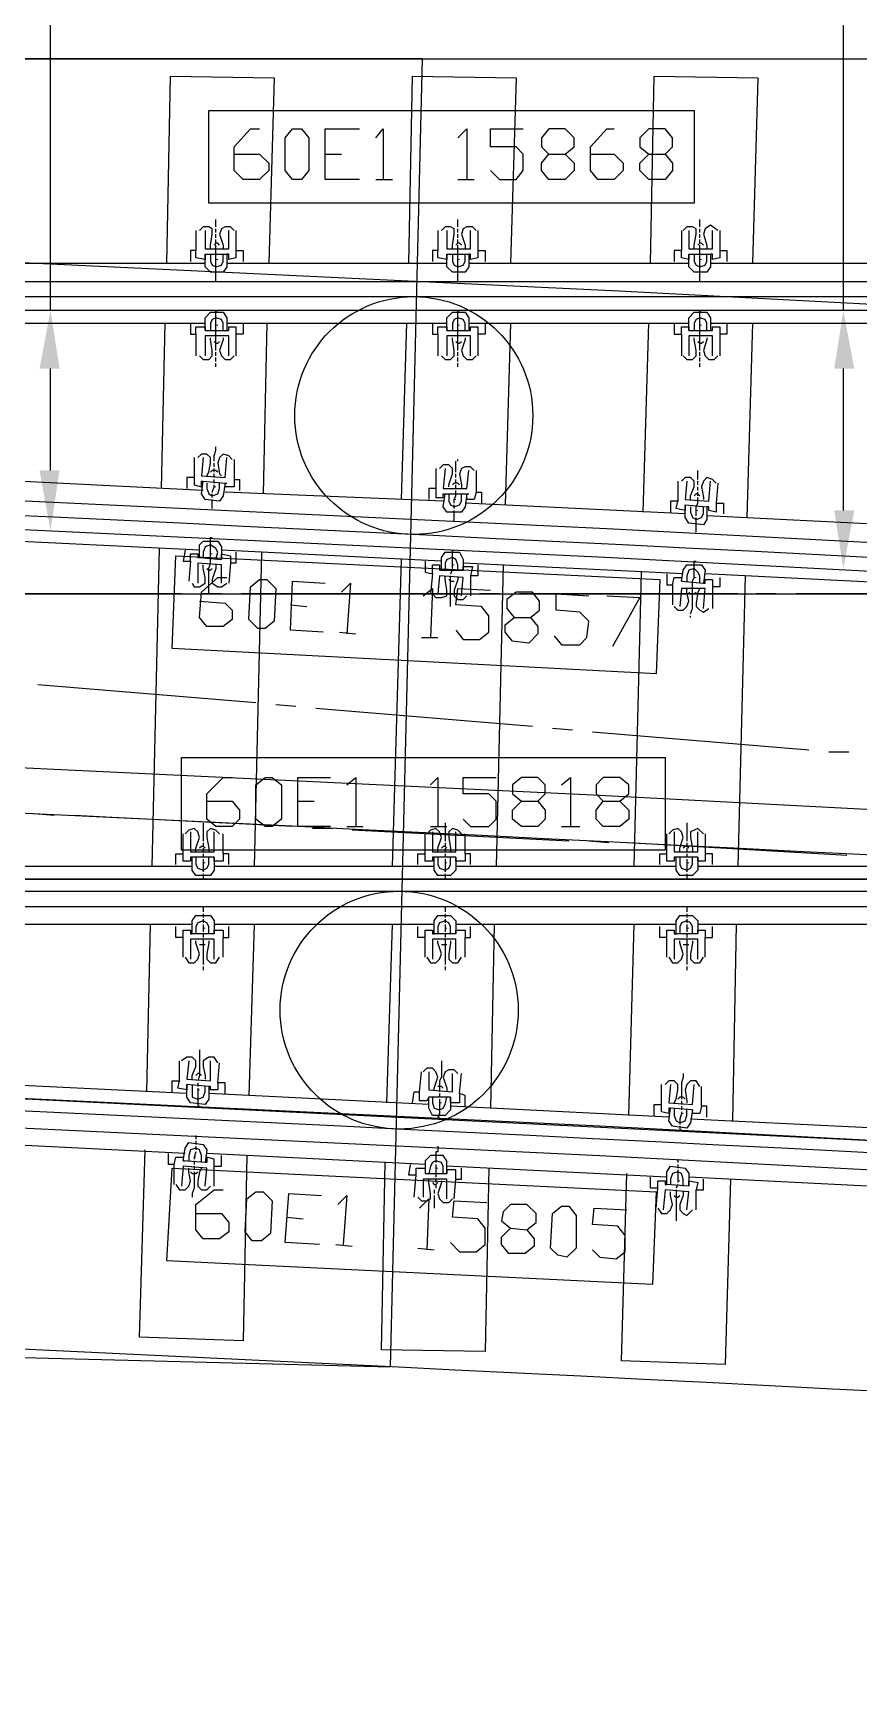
# Model space of a CAD drawing. Header units: millimetres. Extents: x -45 to 90, y -17 to 16.
# Drawn here: x 22.74 to 24.821, y -2.767 to 1.415 of the extents above; entities that cross this region are included whole.
import ezdxf

# ---------------------------------------------------------------- set-up
doc = ezdxf.new("R2010")
doc.units = ezdxf.units.MM
doc.layers.add('PDF_Geometry', color=7, linetype='Continuous')
doc.layers.add('PDF_Solid Fills', color=7, linetype='Continuous')

msp = doc.modelspace()

# ---------------------------------------------------------------- linework, layer by layer
at = {"color": 5}
msp.add_line((0, 1.35), (53.4325, 1.35), dxfattribs=at)
at = {"color": 2}
for p, q in [((0, 0.75), (53.4325, 0.75)), ((0, 0), (53.4325, 0)), ((0, 0), (42.783, 0)), ((0, -0.75), (53.4325, -0.75))]:
    msp.add_line(p, q, dxfattribs=at)
at = {"color": 6}
msp.add_lwpolyline([(-0.0021, -1.3499), (23.64, -1.95), (23.7209, 1.35), (0.0002, 1.3501)], close=True, dxfattribs=at)
at = {"color": 1}
for centre in [(23.6988, 0.45), (23.6621, -1.05)]:
    msp.add_circle(centre, 0.3, dxfattribs=at)
at = {"color": 2}
for radius in [500.8082, 500.0582, 499.3082]:
    msp.add_arc((-0.8299, -500.0575), radius, 85.235272, 89.904911, dxfattribs=at)
at = {"color": 5}
msp.add_arc((-0.8299, -500.0575), 498.7082, 85.235272, 89.904911, dxfattribs=at)
at = {"layer": 'PDF_Geometry', "lineweight": 25}
for points in [[(22.7831, 0.7151), (22.7831, 2.2233)], [(24.7817, 0.7151), (24.7817, 2.2233)], [(23.0765, 0.8343), (23.0856, 1.3065), (23.3469, 1.3019), (23.3332, 0.8343)], [(23.6861, 0.8343), (23.6953, 1.3065), (23.9566, 1.3019), (23.9429, 0.8343)], [(24.2958, 0.8343), (24.305, 1.3065), (24.5663, 1.3019), (24.5525, 0.8343)], [(23.2461, 1.1094), (23.3102, 1.1094), (23.3332, 1.0864), (23.3332, 1.0681), (23.3102, 1.0452), (23.269, 1.0452), (23.2461, 1.0681), (23.2461, 1.1277), (23.2873, 1.1735), (23.3102, 1.1735)], [(23.5624, 1.0452), (23.4753, 1.0452), (23.4753, 1.1735), (23.5624, 1.1735)], [(23.6036, 1.1506), (23.622, 1.1735), (23.622, 1.0452)], [(23.8099, 1.1506), (23.8328, 1.1735), (23.8328, 1.0452)], [(23.8924, 1.0681), (23.9153, 1.0452), (23.9566, 1.0452), (23.9749, 1.0681), (23.9749, 1.1094), (23.9566, 1.1277), (23.8924, 1.1277), (23.8924, 1.1735), (23.9749, 1.1735)], [(24.0804, 1.1094), (24.1033, 1.0864), (24.1033, 1.0681), (24.0804, 1.0452), (24.0391, 1.0452), (24.0208, 1.0681), (24.0208, 1.0864), (24.0391, 1.1094), (24.0804, 1.1094), (24.1033, 1.1277), (24.1033, 1.1506), (24.0804, 1.1735), (24.0391, 1.1735), (24.0208, 1.1506), (24.0208, 1.1277), (24.0391, 1.1094)], [(24.1446, 1.1094), (24.2041, 1.1094), (24.2271, 1.0864), (24.2271, 1.0681), (24.2041, 1.0452), (24.1629, 1.0452), (24.1446, 1.0681), (24.1446, 1.1277), (24.1858, 1.1735), (24.2041, 1.1735)], [(24.3325, 1.1094), (24.3508, 1.0864), (24.3508, 1.0681), (24.3325, 1.0452), (24.2912, 1.0452), (24.2683, 1.0681), (24.2683, 1.0864), (24.2912, 1.1094), (24.3325, 1.1094), (24.3508, 1.1277), (24.3508, 1.1506), (24.3325, 1.1735), (24.2912, 1.1735), (24.2683, 1.1506), (24.2683, 1.1277), (24.2912, 1.1094)], [(23.4753, 1.1094), (23.5165, 1.1094)], [(32.5654, -0.9971), (32.5096, -0.9928), (29.7237, -0.8144), (26.94, -0.6541), (24.1512, -0.5076), (21.3629, -0.3748), (18.0024, -0.2366), (18.0024, 1.0377), (21.4207, 0.8974), (24.2158, 0.7643), (27.011, 0.6174), (29.8016, 0.4522), (32.5756, 0.2745), (32.616, 0.2745)], [(23.6036, 1.0452), (23.6449, 1.0452)], [(23.8099, 1.0452), (23.8512, 1.0452)], [(23.1865, 0.871), (23.1865, 0.8802), (23.1911, 0.9077), (23.1911, 0.9214), (23.1819, 0.926), (23.1681, 0.926), (23.159, 0.9168)], [(23.2002, 0.926), (23.2002, 0.9352), (23.2002, 0.9399), (23.2002, 0.9443)], [(23.2002, 0.9122), (23.2002, 0.9214)], [(23.2461, 0.9168), (23.2369, 0.926), (23.2231, 0.926), (23.214, 0.9214), (23.2094, 0.9077), (23.2186, 0.8802), (23.2186, 0.871)], [(23.7962, 0.871), (23.7962, 0.8802), (23.8007, 0.9077), (23.8007, 0.9214), (23.7916, 0.926), (23.7778, 0.926), (23.7687, 0.9168)], [(23.8099, 0.926), (23.8099, 0.9352), (23.8099, 0.9399), (23.8099, 0.9443)], [(23.8099, 0.9122), (23.8099, 0.9214)], [(23.8558, 0.9168), (23.8466, 0.926), (23.8328, 0.926), (23.8237, 0.9214), (23.8191, 0.9077), (23.8283, 0.8802), (23.8283, 0.871)], [(24.4059, 0.871), (24.4059, 0.8802), (24.4104, 0.9077), (24.4104, 0.9214), (24.4013, 0.926), (24.3875, 0.926), (24.3783, 0.9168)], [(24.4196, 0.926), (24.4196, 0.9352), (24.4196, 0.9399), (24.4196, 0.9443)], [(24.4196, 0.9122), (24.4196, 0.9214)], [(24.4654, 0.9168), (24.4471, 0.9306), (24.4334, 0.9214), (24.4288, 0.9077), (24.4379, 0.8802), (24.4379, 0.871)], [(23.1498, 0.9168), (23.1498, 0.8664), (23.136, 0.8664), (23.136, 0.8389)], [(23.1727, 0.9168), (23.1727, 0.871), (23.2323, 0.871), (23.2323, 0.9168)], [(23.2094, 0.8802), (23.2048, 0.8847), (23.2002, 0.8847), (23.1956, 0.8802)], [(23.2002, 0.8985), (23.2002, 0.9077)], [(23.2002, 0.8847), (23.2002, 0.8939)], [(23.2002, 0.7885), (23.2002, 0.8022), (23.2002, 0.816), (23.2002, 0.8297), (23.2002, 0.8435), (23.2002, 0.8526), (23.2002, 0.8664), (23.2002, 0.8802)], [(23.2507, 0.9168), (23.2507, 0.8664), (23.269, 0.8664), (23.269, 0.8389)], [(23.7595, 0.9168), (23.7595, 0.8664), (23.7457, 0.8664), (23.7457, 0.8389)], [(23.7824, 0.9168), (23.7824, 0.871), (23.842, 0.871), (23.842, 0.9168)], [(23.8191, 0.8802), (23.8145, 0.8847), (23.8099, 0.8847), (23.8053, 0.8802)], [(23.8099, 0.8985), (23.8099, 0.9077)], [(23.8099, 0.8847), (23.8099, 0.8939)], [(23.8099, 0.7885), (23.8099, 0.8022), (23.8099, 0.816), (23.8099, 0.8297), (23.8099, 0.8435), (23.8099, 0.8526), (23.8099, 0.8664), (23.8099, 0.8802)], [(23.8603, 0.9168), (23.8603, 0.8664), (23.8787, 0.8664), (23.8787, 0.8389)], [(24.3738, 0.9168), (24.3738, 0.8664), (24.3554, 0.8664), (24.3554, 0.8389)], [(24.3921, 0.9168), (24.3921, 0.871), (24.4517, 0.871), (24.4517, 0.8802), (24.4517, 0.9168)], [(24.4288, 0.8802), (24.4242, 0.8847), (24.4196, 0.8847), (24.415, 0.8802)], [(24.4196, 0.8985), (24.4196, 0.9077)], [(24.4196, 0.8847), (24.4196, 0.8939)], [(24.4196, 0.7885), (24.4196, 0.8022), (24.4196, 0.816), (24.4196, 0.8297), (24.4196, 0.8435), (24.4196, 0.8526), (24.4196, 0.8664), (24.4196, 0.8802)], [(24.47, 0.9168), (24.47, 0.8802), (24.47, 0.8664), (24.4884, 0.8664), (24.4884, 0.8389)], [(23.2507, 0.8664), (23.2507, 0.8481), (23.2323, 0.8435), (23.2323, 0.8572), (23.2277, 0.8572), (23.2277, 0.8253), (23.2186, 0.8114), (23.1865, 0.8114), (23.1727, 0.8253), (23.1727, 0.8572), (23.1727, 0.8435), (23.1498, 0.8481), (23.1498, 0.8664)], [(23.1727, 0.8572), (23.2277, 0.8572)], [(23.1865, 0.8572), (23.1865, 0.8389), (23.1911, 0.8297), (23.2002, 0.8253), (23.214, 0.8297), (23.2186, 0.8389), (23.2186, 0.8572)], [(23.8603, 0.8664), (23.8603, 0.8481), (23.842, 0.8435), (23.842, 0.8572), (23.8374, 0.8572), (23.8374, 0.8253), (23.8283, 0.8114), (23.7962, 0.8114), (23.7824, 0.8253), (23.7824, 0.8572), (23.7824, 0.8435), (23.7595, 0.8481), (23.7595, 0.8664)], [(23.7824, 0.8572), (23.8374, 0.8572)], [(23.7962, 0.8572), (23.7962, 0.8389), (23.8007, 0.8297), (23.8099, 0.8253), (23.8237, 0.8297), (23.8283, 0.8389), (23.8283, 0.8572)], [(24.47, 0.8664), (24.47, 0.8481), (24.4517, 0.8435), (24.4517, 0.8572), (24.4471, 0.8572), (24.4471, 0.8253), (24.4379, 0.8114), (24.4059, 0.8114), (24.3921, 0.8253), (24.3921, 0.8572), (24.3921, 0.8435), (24.3738, 0.8481), (24.3738, 0.8664)], [(24.3921, 0.8572), (24.4471, 0.8572)], [(24.4059, 0.8572), (24.4059, 0.8389), (24.4104, 0.8297), (24.4196, 0.8253), (24.4334, 0.8297), (24.4379, 0.8389), (24.4379, 0.8572)], [(22.618, 0.8343), (23.1727, 0.8343)], [(23.2277, 0.8343), (23.7824, 0.8343)], [(23.8374, 0.8343), (24.3921, 0.8343)], [(24.4471, 0.8343), (25.0064, 0.8343)], [(32.5931, 0.7151), (18.6069, 0.7151), (18.6069, 0.7885), (32.5931, 0.7885), (32.6527, 0.7885), (32.7123, 0.7885), (40.7849, 0.7885), (41.9722, 0.7885)], [(32.7123, 0.7151), (32.6527, 0.7151), (32.5931, 0.7151), (19.0745, 0.7151), (18.1394, 0.7151), (17.1859, 0.7151), (17.1859, 0.6968), (17.1721, 0.6968), (17.1492, 0.6876), (17.14, 0.6693), (17.1492, 0.6464), (17.1675, 0.6372)], [(23.2002, 0.6143), (23.2002, 0.6234), (23.2002, 0.628), (23.2002, 0.6372), (23.2002, 0.6418), (23.2002, 0.6509), (23.2002, 0.6555), (23.2002, 0.6647), (23.2002, 0.6693), (23.2002, 0.6784), (23.2002, 0.6876), (23.2002, 0.6922), (23.2002, 0.7014), (23.2002, 0.706), (23.2002, 0.7151), (23.2048, 0.7151)], [(23.8099, 0.6143), (23.8099, 0.6234), (23.8099, 0.628), (23.8099, 0.6372), (23.8099, 0.6418), (23.8099, 0.6509), (23.8099, 0.6555), (23.8099, 0.6647), (23.8099, 0.6693), (23.8099, 0.6784), (23.8099, 0.6876), (23.8099, 0.6922), (23.8099, 0.7014), (23.8099, 0.706), (23.8099, 0.7151), (23.8145, 0.7151)], [(24.4196, 0.6143), (24.4196, 0.6234), (24.4196, 0.628), (24.4196, 0.6372), (24.4196, 0.6418), (24.4196, 0.6509), (24.4196, 0.6555), (24.4196, 0.6647), (24.4196, 0.6693), (24.4196, 0.6784), (24.4196, 0.6876), (24.4196, 0.6922), (24.4196, 0.7014), (24.4196, 0.706), (24.4196, 0.7151), (24.4242, 0.7151)], [(22.618, 0.683), (23.1727, 0.683)], [(23.0627, 0.2659), (23.0719, 0.683)], [(23.136, 0.683), (23.136, 0.6555), (23.1498, 0.6555), (23.1498, 0.6005)], [(23.1498, 0.6555), (23.1498, 0.6739), (23.1727, 0.6739), (23.1727, 0.6647), (23.1727, 0.6968), (23.1865, 0.7107), (23.2186, 0.7107), (23.2277, 0.6968), (23.2277, 0.6647)], [(23.1727, 0.6647), (23.2277, 0.6647), (23.2323, 0.6647), (23.2323, 0.6739), (23.2507, 0.6739), (23.2507, 0.6555)], [(23.2186, 0.6647), (23.2186, 0.683), (23.214, 0.6922), (23.2002, 0.6968), (23.1911, 0.6922), (23.1865, 0.683), (23.1865, 0.6647)], [(23.2277, 0.683), (23.7824, 0.683)], [(23.269, 0.683), (23.269, 0.6555), (23.2507, 0.6555), (23.2507, 0.6005)], [(23.3286, 0.683), (23.3194, 0.2523)], [(23.6678, 0.2384), (23.6816, 0.683)], [(23.7457, 0.683), (23.7457, 0.6555), (23.7595, 0.6555), (23.7595, 0.6005)], [(23.7595, 0.6555), (23.7595, 0.6739), (23.7824, 0.6739), (23.7824, 0.6647), (23.7824, 0.6968), (23.7962, 0.7107), (23.8283, 0.7107), (23.8374, 0.6968), (23.8374, 0.6647)], [(23.7824, 0.6647), (23.8374, 0.6647), (23.842, 0.6647), (23.842, 0.6739), (23.8603, 0.6739), (23.8603, 0.6555)], [(23.8283, 0.6647), (23.8283, 0.683), (23.8237, 0.6922), (23.8099, 0.6968), (23.8007, 0.6922), (23.7962, 0.683), (23.7962, 0.6647)], [(23.8374, 0.683), (24.3921, 0.683)], [(23.8787, 0.683), (23.8787, 0.6555), (23.8603, 0.6555), (23.8603, 0.6005)], [(23.9429, 0.683), (23.9291, 0.2246)], [(24.2775, 0.2063), (24.2912, 0.683)], [(24.3554, 0.683), (24.3554, 0.6555), (24.3738, 0.6555), (24.3738, 0.6005)], [(24.3738, 0.6555), (24.3738, 0.6739), (24.3921, 0.6739), (24.3921, 0.6647), (24.3921, 0.6968), (24.4059, 0.7107), (24.4379, 0.7107), (24.4471, 0.6968), (24.4471, 0.6647)], [(24.3921, 0.6647), (24.4471, 0.6647), (24.4517, 0.6647), (24.4517, 0.6739), (24.47, 0.6739), (24.47, 0.6555)], [(24.4379, 0.6647), (24.4379, 0.683), (24.4334, 0.6922), (24.4196, 0.6968), (24.4104, 0.6922), (24.4059, 0.683), (24.4059, 0.6647)], [(24.4471, 0.683), (25.0064, 0.683)], [(24.4884, 0.683), (24.4884, 0.6555), (24.47, 0.6555), (24.47, 0.6005)], [(24.5525, 0.683), (24.5388, 0.1925)], [(23.159, 0.6005), (23.1681, 0.5914), (23.1819, 0.5914), (23.1911, 0.6005), (23.1911, 0.6143), (23.1865, 0.6418), (23.1865, 0.6464)], [(23.2323, 0.6005), (23.2323, 0.6509), (23.1727, 0.6509), (23.1727, 0.6005)], [(23.1956, 0.6372), (23.2002, 0.6326), (23.2048, 0.6326), (23.2094, 0.6372)], [(23.2186, 0.6464), (23.2186, 0.6418), (23.2094, 0.6143), (23.214, 0.6005), (23.2231, 0.5914), (23.2369, 0.5914), (23.2461, 0.6005)], [(23.7687, 0.6005), (23.7778, 0.5914), (23.7916, 0.5914), (23.8007, 0.6005), (23.8007, 0.6143), (23.7962, 0.6418), (23.7962, 0.6464)], [(23.842, 0.6005), (23.842, 0.6509), (23.7824, 0.6509), (23.7824, 0.6005)], [(23.8053, 0.6372), (23.8099, 0.6326), (23.8145, 0.6326), (23.8191, 0.6372)], [(23.8283, 0.6464), (23.8283, 0.6418), (23.8191, 0.6143), (23.8237, 0.6005), (23.8328, 0.5914), (23.8466, 0.5914), (23.8558, 0.6005)], [(24.3783, 0.6005), (24.3875, 0.5914), (24.4013, 0.5914), (24.4104, 0.6005), (24.4104, 0.6143), (24.4059, 0.6418), (24.4059, 0.6464)], [(24.4517, 0.6005), (24.4517, 0.6509), (24.3921, 0.6509), (24.3921, 0.6005)], [(24.415, 0.6372), (24.4196, 0.6326), (24.4242, 0.6326), (24.4288, 0.6372)], [(24.4379, 0.6464), (24.4379, 0.6418), (24.4288, 0.6143), (24.4334, 0.6005), (24.4425, 0.5914), (24.4563, 0.5914), (24.4654, 0.6005)], [(23.2002, 0.6005), (23.2002, 0.6097)], [(23.2002, 0.5868), (23.2002, 0.5961)], [(23.8099, 0.6005), (23.8099, 0.6097)], [(23.8099, 0.5868), (23.8099, 0.5961)], [(24.4196, 0.6005), (24.4196, 0.6097)], [(24.4196, 0.5868), (24.4196, 0.5961)], [(22.7831, 0.3117), (22.7831, 0.5684)], [(23.2002, 0.573), (23.2002, 0.5822)], [(23.8099, 0.573), (23.8099, 0.5822)], [(24.4196, 0.573), (24.4196, 0.5822)], [(24.7817, 0.2109), (24.7817, 0.5684)], [(32.6114, -0.3988), (32.5518, -0.3942), (29.7601, -0.2155), (26.973, -0.055), (24.1812, 0.0917), (21.3895, 0.2246), (18.6024, 0.3392), (18.6024, 0.4126), (21.3941, 0.298), (24.1858, 0.165), (26.9775, 0.0183), (29.7647, -0.1467), (32.5564, -0.3255), (32.616, -0.3255)], [(23.1452, 0.3438), (23.1452, 0.2934), (23.1269, 0.2934), (23.1269, 0.2659)], [(23.1773, 0.298), (23.1819, 0.3071), (23.1865, 0.3301), (23.1865, 0.3438), (23.1773, 0.353), (23.1636, 0.353), (23.1544, 0.3438)], [(23.1681, 0.3438), (23.1636, 0.298), (23.2231, 0.2934), (23.2277, 0.3438)], [(23.1956, 0.3346), (23.1956, 0.3484), (23.2002, 0.3621), (23.2002, 0.3713)], [(23.2415, 0.3392), (23.2323, 0.3484), (23.2186, 0.353), (23.2094, 0.3438), (23.2048, 0.3301), (23.2094, 0.3026), (23.214, 0.298)], [(23.2461, 0.3392), (23.2461, 0.2888), (23.2598, 0.2888), (23.2598, 0.2613)], [(23.8053, 0.3071), (23.8053, 0.3163), (23.8053, 0.3209), (23.8053, 0.3301), (23.8053, 0.3346)], [(23.8099, 0.3346), (23.8099, 0.3392)], [(23.1452, 0.2934), (23.1452, 0.275), (23.1636, 0.2705), (23.1636, 0.2842), (23.1681, 0.2842), (23.2231, 0.2796), (23.2186, 0.2475), (23.2094, 0.2338), (23.1727, 0.2384), (23.1636, 0.2523), (23.1681, 0.2842)], [(23.2048, 0.3071), (23.2002, 0.3117), (23.1911, 0.3117), (23.1865, 0.3071)], [(23.1956, 0.3209), (23.1956, 0.3301)], [(23.1956, 0.3071), (23.1956, 0.3163)], [(23.1956, 0.2934), (23.1956, 0.3026)], [(23.7549, 0.3163), (23.7549, 0.2659), (23.7366, 0.2659), (23.7366, 0.2384)], [(23.787, 0.2705), (23.787, 0.275), (23.7962, 0.3026), (23.7962, 0.3163), (23.787, 0.3255), (23.7732, 0.3255), (23.7641, 0.3163)], [(23.7778, 0.3163), (23.7732, 0.2659), (23.8328, 0.2659), (23.8374, 0.3117)], [(23.8053, 0.2934), (23.8053, 0.3026)], [(23.8512, 0.3117), (23.842, 0.3209), (23.8283, 0.3209), (23.8191, 0.3163), (23.8145, 0.3026), (23.8191, 0.275), (23.8191, 0.2659)], [(23.8558, 0.3117), (23.8558, 0.2567), (23.8695, 0.2567), (23.8695, 0.2292)], [(24.3967, 0.2384), (24.3967, 0.2475), (24.4059, 0.2705), (24.4059, 0.2842), (24.3967, 0.2934), (24.3829, 0.2934), (24.3738, 0.2842)], [(24.415, 0.2888), (24.415, 0.3026), (24.415, 0.3117)], [(24.4609, 0.2796), (24.4517, 0.2888), (24.4379, 0.2934), (24.4288, 0.2842), (24.4242, 0.2705), (24.4288, 0.243), (24.4288, 0.2384)], [(23.1681, 0.2613), (22.6135, 0.2888)], [(23.1773, 0.2796), (23.1773, 0.2659), (23.1819, 0.2523), (23.1911, 0.2475), (23.2048, 0.2523), (23.2094, 0.2659), (23.2094, 0.2796)], [(23.1911, 0.2567), (23.1956, 0.2705), (23.1956, 0.275)], [(23.1911, 0.243), (23.1911, 0.2523)], [(23.1956, 0.2796), (23.1956, 0.2888)], [(23.2461, 0.2888), (23.2461, 0.2705), (23.2231, 0.2705), (23.2231, 0.2796), (23.2277, 0.2796)], [(23.7732, 0.2338), (23.2231, 0.2567)], [(23.7549, 0.2659), (23.7549, 0.243), (23.7732, 0.243), (23.7732, 0.2523), (23.7778, 0.2523), (23.8328, 0.2523), (23.8283, 0.22), (23.8191, 0.2063), (23.7824, 0.2063), (23.7732, 0.22), (23.7778, 0.2523)], [(23.787, 0.2523), (23.787, 0.2338), (23.7916, 0.2246), (23.8007, 0.22), (23.8145, 0.2246), (23.8191, 0.2338), (23.8191, 0.2523)], [(23.8145, 0.275), (23.8099, 0.2796), (23.8007, 0.2796), (23.7962, 0.275)], [(23.8007, 0.2292), (23.8007, 0.2384), (23.8053, 0.2475), (23.8053, 0.2613)], [(23.8053, 0.2796), (23.8053, 0.2888)], [(23.8053, 0.2659), (23.8053, 0.275)], [(23.8558, 0.2567), (23.8512, 0.2384), (23.8328, 0.2384), (23.8328, 0.2523), (23.8374, 0.2523)], [(24.3646, 0.2842), (24.3646, 0.2338), (24.3463, 0.2338), (24.3463, 0.2063)], [(24.3875, 0.2842), (24.3829, 0.2384), (24.4425, 0.2338), (24.4471, 0.2842)], [(24.4196, 0.2475), (24.415, 0.2523), (24.4104, 0.2523), (24.4059, 0.2475)], [(24.415, 0.275), (24.415, 0.2842)], [(24.415, 0.2613), (24.415, 0.2705)], [(24.415, 0.2475), (24.415, 0.2567)], [(24.4654, 0.2796), (24.4609, 0.2292), (24.4792, 0.2292), (24.4792, 0.2017)], [(23.1911, 0.2155), (23.1911, 0.2246), (23.1911, 0.2292), (23.1911, 0.2384)], [(23.8007, 0.2155), (23.8007, 0.2246)], [(23.8007, 0.1834), (23.8007, 0.1971), (23.8007, 0.2109)], [(24.3829, 0.2017), (23.8283, 0.2292)], [(24.4609, 0.2292), (24.4609, 0.2063), (24.4425, 0.2109), (24.4425, 0.22), (24.4379, 0.22), (24.4379, 0.1879), (24.4288, 0.1742), (24.3921, 0.1788), (24.3829, 0.1925), (24.3829, 0.2246), (24.3829, 0.2109), (24.36, 0.2155), (24.3646, 0.2338)], [(24.3829, 0.2246), (24.4379, 0.22)], [(24.3967, 0.22), (24.3967, 0.2063), (24.4013, 0.1925), (24.4104, 0.1879), (24.4242, 0.1925), (24.4288, 0.2017), (24.4288, 0.22)], [(24.4104, 0.1971), (24.4104, 0.2109), (24.4104, 0.2155), (24.4104, 0.22), (24.415, 0.2292), (24.415, 0.2338), (24.415, 0.243)], [(24.4104, 0.1559), (24.4104, 0.165), (24.4104, 0.1696), (24.4104, 0.1788), (24.4104, 0.1834), (24.4104, 0.1925)], [(24.9926, 0.1696), (24.4379, 0.1971)], [(23.159, 0.11), (22.6043, 0.1377)], [(23.136, 0.0825), (23.136, 0.1009), (23.1544, 0.1009), (23.1544, 0.0917), (23.159, 0.0917), (23.159, 0.1238), (23.1681, 0.1329), (23.2048, 0.1329), (23.214, 0.1192), (23.214, 0.0871), (23.214, 0.1009), (23.2369, 0.0963), (23.2369, 0.0779)], [(23.1819, 0), (23.1819, 0.0092), (23.1819, 0.0231), (23.1819, 0.0367), (23.1819, 0.0504), (23.1819, 0.0642), (23.1865, 0.0779), (23.1865, 0.0917), (23.1865, 0.1009), (23.1865, 0.1146), (23.1865, 0.1284), (23.1865, 0.1421), (23.1911, 0.1421)], [(23.0398, -0.6876), (23.0581, 0.1146)], [(23.1223, 0.11), (23.1177, 0.0825), (23.136, 0.0825), (23.1315, 0.0321)], [(23.159, 0.0917), (23.214, 0.0871)], [(23.2002, 0.0871), (23.2048, 0.1054), (23.2002, 0.1146), (23.1865, 0.1238), (23.1727, 0.1192), (23.1681, 0.1054), (23.1681, 0.0917)], [(23.7687, 0.0825), (23.214, 0.11)], [(23.2507, 0.1054), (23.2507, 0.0779), (23.2369, 0.0779), (23.2323, 0.0275)], [(23.3148, 0.1054), (23.2965, -0.6876)], [(23.6449, -0.6876), (23.6678, 0.0871)], [(23.7457, 0.0504), (23.7457, 0.0733), (23.7641, 0.0733), (23.7641, 0.0596), (23.7687, 0.0596), (23.7687, 0.0917), (23.7778, 0.1054), (23.8145, 0.1054), (23.8237, 0.0871), (23.8237, 0.0596), (23.8237, 0.0688), (23.8466, 0.0688), (23.842, 0.0458)], [(23.8099, 0.0596), (23.8099, 0.0733), (23.8053, 0.0871), (23.7962, 0.0917), (23.7824, 0.0871), (23.7778, 0.0779), (23.7778, 0.0596)], [(23.7962, 0.0642), (23.7962, 0.0733), (23.7962, 0.0825), (23.7962, 0.0871), (23.7962, 0.0963), (23.7962, 0.1009), (23.7962, 0.11), (23.8007, 0.11)], [(23.1406, 0.0275), (23.1452, 0.0183), (23.159, 0.0183), (23.1727, 0.0275), (23.1727, 0.0413), (23.1681, 0.0642), (23.1681, 0.0733)], [(23.214, 0.0275), (23.214, 0.0733), (23.1544, 0.0779), (23.1544, 0.0275)], [(23.1773, 0.0642), (23.1819, 0.0596), (23.1865, 0.0596), (23.1911, 0.0642)], [(23.2002, 0.0733), (23.2002, 0.0642), (23.1911, 0.0367), (23.1911, 0.0275), (23.2048, 0.0183), (23.214, 0.0183), (23.2277, 0.0275)], [(23.7274, 0.0825), (23.7274, 0.055), (23.7457, 0.0504), (23.7412, 0)], [(23.7457, 0), (23.7549, -0.0092), (23.7687, -0.0092), (23.7824, -0.0046), (23.7824, 0.0092), (23.7778, 0.0367), (23.7778, 0.0458)], [(23.8191, -0.0046), (23.8237, 0.0413), (23.7641, 0.0458), (23.7595, 0)], [(23.7687, 0.0596), (23.8237, 0.0596)], [(23.7916, 0.0504), (23.7962, 0.0596)], [(23.7916, -0.0321), (23.7916, -0.0229), (23.7916, -0.0183), (23.7916, -0.0092), (23.7916, -0.0046), (23.7916, 0.0046), (23.7916, 0.0092), (23.7916, 0.0183), (23.7916, 0.0231), (23.7916, 0.0321), (23.7916, 0.0367), (23.7916, 0.0458)], [(24.3783, 0.0504), (23.8237, 0.0779)], [(23.8603, 0.0733), (23.8603, 0.0458), (23.842, 0.0458), (23.842, -0.0046)], [(23.9245, 0.0733), (23.9062, -0.6876)], [(24.2546, -0.6876), (24.2729, 0.055)], [(24.3371, 0.0504), (24.3371, 0.0231), (24.3508, 0.0231), (24.3508, -0.0275)], [(24.3508, 0.0231), (24.3554, 0.0413), (24.3738, 0.0413), (24.3738, 0.0321), (24.3783, 0.0596), (24.3875, 0.0733), (24.4242, 0.0733), (24.4334, 0.0596), (24.4288, 0.0275)], [(24.4196, 0.0275), (24.4196, 0.0458), (24.415, 0.055), (24.4059, 0.0642), (24.3921, 0.0596), (24.3875, 0.0458), (24.3875, 0.0321)], [(24.3967, -0.0504), (24.4013, -0.0367), (24.4013, -0.0229), (24.4013, -0.0092), (24.4013, 0.0046), (24.4013, 0.0183), (24.4013, 0.0321), (24.4059, 0.0413), (24.4059, 0.055), (24.4059, 0.0688), (24.4059, 0.0825), (24.4104, 0.0825)], [(24.9834, 0.0231), (24.4334, 0.0504)], [(24.5342, 0.0458), (24.5159, -0.6876)], [(23.1131, 0), (22.563, 0)], [(23.159, -0.0183), (23.2231, -0.0229), (23.2415, -0.0413), (23.2415, -0.0642), (23.2186, -0.0825), (23.1773, -0.0825), (23.159, -0.0596), (23.1636, 0.0046), (23.2048, 0.0413), (23.2277, 0.0413)], [(23.214, 0), (23.1636, 0)], [(23.8145, 0), (23.2644, 0)], [(23.4707, -0.0963), (23.3882, -0.0915), (23.3928, 0.0321), (23.4753, 0.0275)], [(23.5165, 0.0046), (23.5395, 0.0275), (23.5303, -0.1009)], [(23.7228, -0.0046), (23.7457, 0.0138), (23.7412, -0.11)], [(23.787, 0.0367), (23.7916, 0.0321), (23.7962, 0.0321), (23.8007, 0.0321)], [(23.8099, 0.0413), (23.8099, 0.0367), (23.8007, 0.0092), (23.8007, -0.0046), (23.8099, -0.0138), (23.8237, -0.0138), (23.8328, -0.0046)], [(23.8053, -0.0915), (23.8237, -0.1146), (23.8649, -0.1146), (23.8878, -0.0963), (23.8878, -0.055), (23.8695, -0.0321), (23.8053, -0.0275), (23.8099, 0.0138), (23.8924, 0.0092)], [(23.9153, 0), (23.8649, 0)], [(23.9933, -0.0596), (24.0116, -0.0825), (24.0116, -0.1009), (23.9887, -0.1238), (23.9474, -0.1192), (23.9291, -0.0963), (23.9291, -0.0779), (23.952, -0.0596), (23.9933, -0.0596), (24.0162, -0.0413), (24.0162, -0.0183), (23.9979, 0.0046), (23.9566, 0.0046), (23.9337, -0.0138), (23.9337, -0.0367), (23.952, -0.0596)], [(24.5159, 0), (23.9658, 0)], [(24.0529, -0.1054), (24.0712, -0.1284), (24.1171, -0.1284), (24.1354, -0.11), (24.14, -0.0688), (24.1171, -0.0458), (24.0575, -0.0413), (24.0575, 0), (24.14, -0.0046)], [(24.3554, -0.0321), (24.3646, -0.0413), (24.3783, -0.0413), (24.3875, -0.0321), (24.3921, -0.0183), (24.3875, 0.0046), (24.3875, 0.0138)], [(24.4288, -0.0367), (24.4334, 0.0138), (24.3738, 0.0138), (24.3692, -0.0321)], [(24.3738, 0.0321), (24.4288, 0.0275), (24.4334, 0.0275), (24.4334, 0.0367), (24.4517, 0.0367), (24.4517, 0.0183)], [(24.3921, 0.0046), (24.3967, 0), (24.4059, 0), (24.4104, 0.0046)], [(24.4196, 0.0138), (24.415, 0.0046), (24.4104, -0.0229), (24.4104, -0.0321), (24.4196, -0.0413), (24.4288, -0.0458), (24.4425, -0.0367)], [(24.47, 0.0413), (24.47, 0.0183), (24.4517, 0.0183), (24.4517, 0.0138), (24.4517, -0.0367)], [(24.6121, 0), (24.5617, 0)], [(24.988, 0), (24.6626, 0)], [(23.3882, -0.0275), (23.4294, -0.0321)], [(24.1858, -0.0046), (24.2683, -0.0092), (24.1996, -0.1329)], [(24.3967, -0.0596), (24.3967, -0.055)], [(23.5119, -0.0963), (23.5532, -0.1009)], [(23.7182, -0.11), (23.7595, -0.11)], [(23.3011, -0.275), (22.751, -0.2292)], [(23.4019, -0.2842), (23.3515, -0.2796)], [(23.9979, -0.3346), (23.4524, -0.2888)], [(24.0987, -0.3438), (24.0483, -0.3392)], [(24.6946, -0.3942), (24.1491, -0.3484)], [(32.671, -0.4034), (32.616, -0.3988), (32.6114, -0.3988), (32.5977, -0.7197), (32.5427, -0.7197), (18.6069, -0.7197), (18.6069, -0.7885), (32.5427, -0.7885), (32.5977, -0.7885)], [(24.7955, -0.3988), (24.7451, -0.3988)], [(23.1773, -0.5226), (23.2415, -0.5226), (23.2598, -0.5455), (23.2598, -0.5684), (23.2415, -0.5868), (23.2002, -0.5868), (23.1773, -0.5684), (23.1773, -0.5043), (23.2186, -0.463), (23.2415, -0.463)], [(23.489, -0.5868), (23.4065, -0.5868), (23.4065, -0.463), (23.489, -0.463)], [(23.5303, -0.4813), (23.5532, -0.463), (23.5532, -0.5868)], [(23.7412, -0.4813), (23.7595, -0.463), (23.7595, -0.5868)], [(23.8237, -0.5684), (23.842, -0.5868), (23.8878, -0.5868), (23.9062, -0.5684), (23.9062, -0.5226), (23.8878, -0.5043), (23.8237, -0.5043), (23.8237, -0.463), (23.9062, -0.463)], [(24.0116, -0.5226), (24.03, -0.5455), (24.03, -0.5684), (24.0116, -0.5868), (23.9704, -0.5868), (23.9474, -0.5684), (23.9474, -0.5455), (23.9704, -0.5226), (24.0116, -0.5226), (24.03, -0.5043), (24.03, -0.4813), (24.0116, -0.463), (23.9704, -0.463), (23.9474, -0.4813), (23.9474, -0.5043), (23.9704, -0.5226)], [(24.0712, -0.4813), (24.0941, -0.463), (24.0941, -0.5868)], [(24.2179, -0.5226), (24.2408, -0.5455), (24.2408, -0.5684), (24.2179, -0.5868), (24.1766, -0.5868), (24.1583, -0.5684), (24.1583, -0.5455), (24.1766, -0.5226), (24.2179, -0.5226), (24.2408, -0.5043), (24.2408, -0.4813), (24.2179, -0.463), (24.1766, -0.463), (24.1583, -0.4813), (24.1583, -0.5043), (24.1766, -0.5226)], [(23.4065, -0.5226), (23.4478, -0.5226)], [(22.7922, -0.5593), (22.7418, -0.5547)], [(23.3928, -0.5868), (22.9389, -0.5638), (22.8427, -0.5593)], [(23.1681, -0.5776), (23.1681, -0.5822), (23.1681, -0.5868), (23.1681, -0.5959), (23.1681, -0.6005), (23.1681, -0.6097), (23.1681, -0.6143), (23.1681, -0.6234)], [(23.7778, -0.5776), (23.7778, -0.5822), (23.7778, -0.5868), (23.7778, -0.5959), (23.7778, -0.6005), (23.7778, -0.6097), (23.7778, -0.6143), (23.7778, -0.6234)], [(24.3875, -0.5776), (24.3875, -0.5822), (24.3875, -0.5868), (24.3875, -0.5959), (24.3875, -0.6005), (24.3875, -0.6097), (24.3875, -0.6143), (24.3875, -0.6234)], [(23.0994, -0.683), (23.0994, -0.6555), (23.1177, -0.6555), (23.1177, -0.6051)], [(23.1498, -0.6509), (23.1498, -0.6418), (23.159, -0.6143), (23.1544, -0.6005), (23.1452, -0.5914), (23.1315, -0.5959), (23.1223, -0.6051)], [(23.136, -0.6005), (23.136, -0.6509), (23.1956, -0.6509), (23.1956, -0.6005)], [(23.2094, -0.6051), (23.2002, -0.5959), (23.1865, -0.5914), (23.1773, -0.6005), (23.1773, -0.6143), (23.1819, -0.6418), (23.1819, -0.6509)], [(23.2323, -0.683), (23.2323, -0.6555), (23.2186, -0.6555), (23.2186, -0.6051)], [(23.4936, -0.5914), (23.4432, -0.5914)], [(23.5303, -0.5868), (23.5715, -0.5868)], [(24.0895, -0.6234), (23.544, -0.5959)], [(23.7091, -0.683), (23.7091, -0.6555), (23.7274, -0.6555), (23.7274, -0.6051)], [(23.7595, -0.6509), (23.7595, -0.6418), (23.7687, -0.6143), (23.7641, -0.6005), (23.7549, -0.5914), (23.7412, -0.5959), (23.732, -0.6051)], [(23.7412, -0.5868), (23.7824, -0.5868)], [(23.7457, -0.6005), (23.7457, -0.6509), (23.8053, -0.6509), (23.8053, -0.6005)], [(23.8191, -0.6051), (23.8099, -0.5959), (23.7962, -0.5914), (23.787, -0.6005), (23.787, -0.6143), (23.7916, -0.6418), (23.7916, -0.6509)], [(23.842, -0.683), (23.842, -0.6555), (23.8283, -0.6555), (23.8283, -0.6051)], [(24.0712, -0.5868), (24.1171, -0.5868)], [(24.1904, -0.628), (24.14, -0.6234)], [(24.3188, -0.683), (24.3188, -0.6555), (24.3371, -0.6555), (24.3371, -0.6051)], [(24.3692, -0.6509), (24.3692, -0.6418), (24.3783, -0.6143), (24.3738, -0.6005), (24.3646, -0.5914), (24.3508, -0.5959), (24.3417, -0.6051)], [(24.3554, -0.6005), (24.3554, -0.6509), (24.415, -0.6509), (24.415, -0.6464), (24.415, -0.6005)], [(24.4334, -0.6051), (24.4334, -0.6464), (24.4334, -0.6555), (24.4334, -0.6739), (24.415, -0.6739), (24.415, -0.6645), (24.415, -0.6968), (24.4013, -0.7105), (24.3692, -0.7105), (24.36, -0.6968), (24.36, -0.6645)], [(24.4288, -0.6051), (24.415, -0.5914), (24.3967, -0.6005), (24.3967, -0.6143), (24.4013, -0.6418), (24.4013, -0.6509)], [(23.1956, -0.6645), (23.1406, -0.6645), (23.136, -0.6645), (23.136, -0.6739), (23.1177, -0.6739), (23.1177, -0.6555)], [(23.2186, -0.6555), (23.2186, -0.6739), (23.1956, -0.6739), (23.1956, -0.6645), (23.1956, -0.6968), (23.1865, -0.7105), (23.1498, -0.7105), (23.1406, -0.6968), (23.1406, -0.6645)], [(23.1498, -0.6645), (23.1498, -0.683), (23.1544, -0.6922), (23.1681, -0.6968), (23.1773, -0.6922), (23.1819, -0.683), (23.1819, -0.6645)], [(23.1727, -0.6418), (23.1681, -0.6372), (23.1636, -0.6372), (23.159, -0.6418)], [(23.1681, -0.628), (23.1681, -0.6372)], [(23.1681, -0.6418), (23.1681, -0.6509)], [(23.1681, -0.6555), (23.1681, -0.6645)], [(23.8053, -0.6645), (23.7503, -0.6645), (23.7457, -0.6645), (23.7457, -0.6739), (23.7274, -0.6739), (23.7274, -0.6555)], [(23.8283, -0.6555), (23.8283, -0.6739), (23.8053, -0.6739), (23.8053, -0.6645), (23.8053, -0.6968), (23.7916, -0.7105), (23.7595, -0.7105), (23.7503, -0.6968), (23.7503, -0.6645)], [(23.7595, -0.6645), (23.7595, -0.683), (23.7641, -0.6922), (23.7778, -0.6968), (23.787, -0.6922), (23.7916, -0.683), (23.7916, -0.6645)], [(23.7824, -0.6418), (23.7778, -0.6372), (23.7732, -0.6372), (23.7687, -0.6418)], [(23.7778, -0.628), (23.7778, -0.6372)], [(23.7778, -0.6418), (23.7778, -0.6509)], [(23.7778, -0.6555), (23.7778, -0.6645)], [(24.7909, -0.6601), (24.2408, -0.628)], [(24.415, -0.6645), (24.36, -0.6645), (24.3554, -0.6645), (24.3554, -0.6739), (24.3371, -0.6739), (24.3371, -0.6555)], [(24.3692, -0.6645), (24.3692, -0.683), (24.3738, -0.6922), (24.3875, -0.6968), (24.3967, -0.6922), (24.4013, -0.683), (24.4013, -0.6645)], [(24.3921, -0.6418), (24.3875, -0.6372), (24.3829, -0.6372), (24.3783, -0.6418)], [(24.3875, -0.628), (24.3875, -0.6372)], [(24.3875, -0.6418), (24.3875, -0.6509)], [(24.3875, -0.6555), (24.3875, -0.6645)], [(24.4517, -0.683), (24.4517, -0.6555), (24.4334, -0.6555)], [(23.1406, -0.6876), (22.586, -0.6876)], [(23.1681, -0.6693), (23.1681, -0.6784), (23.1681, -0.6876), (23.1681, -0.6922), (23.1681, -0.7014)], [(23.1681, -0.706), (23.1681, -0.7197)], [(23.7503, -0.6876), (23.1956, -0.6876)], [(23.7778, -0.6693), (23.7778, -0.6784), (23.7778, -0.6876), (23.7778, -0.6922), (23.7778, -0.7014)], [(23.7778, -0.706), (23.7778, -0.7197)], [(24.36, -0.6876), (23.8053, -0.6876)], [(24.3875, -0.6693), (24.3875, -0.6784), (24.3875, -0.6876), (24.3875, -0.6922), (24.3875, -0.7014)], [(24.3875, -0.706), (24.3875, -0.7197)], [(24.9651, -0.6876), (24.415, -0.6876)], [(19.0699, -0.7197), (32.5427, -0.7197), (32.5977, -0.7197), (32.6023, -0.7197)], [(23.1681, -0.7885), (23.1681, -0.8022)], [(23.7778, -0.7885), (23.7778, -0.8022)], [(24.3875, -0.7885), (24.3875, -0.8022)], [(23.1406, -0.8343), (22.586, -0.8343)], [(23.026, -1.256), (23.0352, -0.8343)], [(23.1177, -0.8664), (23.1177, -0.8481), (23.136, -0.8481), (23.136, -0.8572), (23.1406, -0.8572), (23.1406, -0.8251), (23.1498, -0.8114), (23.1865, -0.8114), (23.1956, -0.8251), (23.1956, -0.8572), (23.1956, -0.8481), (23.2186, -0.8481), (23.2186, -0.8664)], [(23.1819, -0.8572), (23.1819, -0.8389), (23.1773, -0.8297), (23.1681, -0.8251), (23.1544, -0.8297), (23.1498, -0.8389), (23.1498, -0.8572)], [(23.1681, -0.8068), (23.1681, -0.816)], [(23.1681, -0.8206), (23.1681, -0.8297)], [(23.1681, -0.8343), (23.1681, -0.8435), (23.1681, -0.8526)], [(23.7503, -0.8343), (23.1956, -0.8343)], [(23.2965, -0.8343), (23.2827, -1.2652)], [(23.6311, -1.2836), (23.6449, -0.8343)], [(23.7274, -0.8664), (23.7274, -0.8481), (23.7457, -0.8481), (23.7457, -0.8572), (23.7503, -0.8572), (23.7503, -0.8251), (23.7595, -0.8114), (23.7916, -0.8114), (23.8053, -0.8251), (23.8053, -0.8572), (23.8053, -0.8481), (23.8283, -0.8481), (23.8283, -0.8664)], [(23.7916, -0.8572), (23.7916, -0.8389), (23.787, -0.8297), (23.7778, -0.8251), (23.7641, -0.8297), (23.7595, -0.8389), (23.7595, -0.8572)], [(23.7778, -0.8068), (23.7778, -0.816)], [(23.7778, -0.8206), (23.7778, -0.8297)], [(23.7778, -0.8343), (23.7778, -0.8435), (23.7778, -0.8526)], [(24.36, -0.8343), (23.8053, -0.8343)], [(23.9016, -0.8343), (23.8924, -1.2973)], [(24.2408, -1.3156), (24.2546, -0.8343)], [(24.3371, -0.8664), (24.3371, -0.8481), (24.3554, -0.8481), (24.3554, -0.8572), (24.36, -0.8572), (24.36, -0.8251), (24.3692, -0.8114), (24.4013, -0.8114), (24.415, -0.8251), (24.415, -0.8572), (24.415, -0.8481), (24.4334, -0.8481), (24.4334, -0.8664)], [(24.4013, -0.8572), (24.4013, -0.8389), (24.3967, -0.8297), (24.3875, -0.8251), (24.3738, -0.8297), (24.3692, -0.8389), (24.3692, -0.8572)], [(24.3875, -0.8068), (24.3875, -0.816)], [(24.3875, -0.8206), (24.3875, -0.8297)], [(24.3875, -0.8343), (24.3875, -0.8435), (24.3875, -0.8526)], [(24.9651, -0.8343), (24.415, -0.8343)], [(24.5113, -0.8343), (24.5021, -1.3294)], [(23.1177, -0.9168), (23.1177, -0.8664), (23.0994, -0.8664), (23.0994, -0.8389)], [(23.1223, -0.9168), (23.1315, -0.9306), (23.1452, -0.9306), (23.1544, -0.9214), (23.159, -0.9077), (23.1498, -0.8802), (23.1498, -0.8756)], [(23.1956, -0.9214), (23.1956, -0.871), (23.136, -0.871), (23.136, -0.9214)], [(23.1956, -0.8572), (23.1406, -0.8572)], [(23.1681, -0.8572), (23.1681, -0.8664)], [(23.1681, -0.871), (23.1681, -0.8802), (23.1681, -0.8847), (23.1681, -0.8937), (23.1681, -0.8985), (23.1681, -0.9077), (23.1681, -0.9122), (23.1681, -0.9214), (23.1681, -0.926), (23.1681, -0.9352)], [(23.1819, -0.8756), (23.1819, -0.8802), (23.1773, -0.9077), (23.1773, -0.9214), (23.1865, -0.9306), (23.2002, -0.9306), (23.2094, -0.9168)], [(23.2186, -0.9168), (23.2186, -0.8664), (23.2323, -0.8664), (23.2323, -0.8389)], [(23.7274, -0.9168), (23.7274, -0.8664), (23.7091, -0.8664), (23.7091, -0.8389)], [(23.732, -0.9168), (23.7412, -0.9306), (23.7549, -0.9306), (23.7641, -0.9214), (23.7687, -0.9077), (23.7595, -0.8802), (23.7595, -0.8756)], [(23.8053, -0.9214), (23.8053, -0.871), (23.7457, -0.871), (23.7457, -0.9214)], [(23.8053, -0.8572), (23.7503, -0.8572)], [(23.7778, -0.8572), (23.7778, -0.8664)], [(23.7778, -0.871), (23.7778, -0.8802), (23.7778, -0.8847), (23.7778, -0.8937), (23.7778, -0.8985), (23.7778, -0.9077), (23.7778, -0.9122), (23.7778, -0.9214), (23.7778, -0.926), (23.7778, -0.9352)], [(23.7916, -0.8756), (23.7916, -0.8802), (23.787, -0.9077), (23.787, -0.9214), (23.7962, -0.9306), (23.8099, -0.9306), (23.8191, -0.9168)], [(23.8283, -0.9168), (23.8283, -0.8664), (23.842, -0.8664), (23.842, -0.8389)], [(24.3371, -0.9168), (24.3371, -0.8664), (24.3188, -0.8664), (24.3188, -0.8389)], [(24.3417, -0.9168), (24.3508, -0.9306), (24.3646, -0.9306), (24.3738, -0.9214), (24.3783, -0.9077), (24.3692, -0.8802), (24.3692, -0.8756)], [(24.415, -0.9214), (24.415, -0.871), (24.3554, -0.871), (24.3554, -0.9214)], [(24.415, -0.8572), (24.36, -0.8572)], [(24.3875, -0.8572), (24.3875, -0.8664)], [(24.3875, -0.871), (24.3875, -0.8802), (24.3875, -0.8847), (24.3875, -0.8937), (24.3875, -0.8985), (24.3875, -0.9077), (24.3875, -0.9122), (24.3875, -0.9214), (24.3875, -0.926), (24.3875, -0.9352)], [(24.4013, -0.8756), (24.4013, -0.8802), (24.3967, -0.9077), (24.3967, -0.9214), (24.4059, -0.9306), (24.4196, -0.9306), (24.4288, -0.9168)], [(24.4334, -0.9168), (24.4334, -0.8664), (24.4517, -0.8664), (24.4517, -0.8389)], [(23.159, -0.8847), (23.1636, -0.8847), (23.1681, -0.8847), (23.1727, -0.8847)], [(23.7687, -0.8847), (23.7732, -0.8847), (23.7778, -0.8847), (23.7824, -0.8847)], [(24.3783, -0.8847), (24.3829, -0.8847), (24.3875, -0.8847), (24.3921, -0.8847)], [(23.1681, -0.9397), (23.1681, -0.9489)], [(23.7778, -0.9397), (23.7778, -0.9489)], [(24.3875, -0.9397), (24.3875, -0.9489)], [(32.5106, -1.8291), (29.7326, -1.6503), (26.95, -1.4898), (24.1675, -1.3431), (21.3895, -1.2102), (18.6069, -1.0956), (18.6024, -1.169), (21.3849, -1.2836), (24.1675, -1.4165), (26.9455, -1.5632), (29.728, -1.7236), (32.506, -1.9024), (32.561, -1.907)], [(32.2676, -1.8016), (32.2676, -1.8153), (32.2126, -2.6496), (32.5106, -2.668), (32.5656, -1.8336), (32.5106, -1.8291), (29.1504, -1.6182), (25.7903, -1.4257), (22.4301, -1.2606), (19.0699, -1.1139)], [(23.1406, -1.224), (23.1406, -1.2148), (23.1498, -1.1919), (23.1498, -1.1781), (23.1406, -1.169), (23.1269, -1.169), (23.1131, -1.1781)], [(23.159, -1.1506), (23.159, -1.1598), (23.159, -1.1735), (23.159, -1.1873), (23.159, -1.201), (23.159, -1.2148), (23.1544, -1.2285)], [(23.2048, -1.1827), (23.1956, -1.169), (23.1819, -1.169), (23.1681, -1.1781), (23.1681, -1.1919), (23.1727, -1.2148), (23.1727, -1.224)], [(23.0902, -1.256), (23.0902, -1.2285), (23.1085, -1.2285), (23.1085, -1.1781)], [(23.1315, -1.1781), (23.1269, -1.224), (23.1865, -1.2285), (23.1865, -1.1781)], [(23.1636, -1.2148), (23.159, -1.2102), (23.1544, -1.2102), (23.1498, -1.2148)], [(23.2231, -1.2606), (23.2231, -1.2331), (23.2048, -1.2331), (23.2094, -1.1827)], [(23.6953, -1.2836), (23.6999, -1.256), (23.7136, -1.256), (23.7182, -1.2056)], [(23.7503, -1.2515), (23.7503, -1.2469), (23.7595, -1.2194), (23.7549, -1.2056), (23.7457, -1.1965), (23.732, -1.1965), (23.7228, -1.2056)], [(23.7366, -1.2056), (23.7366, -1.2515), (23.7962, -1.256), (23.7962, -1.2102)], [(23.7687, -1.1781), (23.7687, -1.1873), (23.7687, -1.1919), (23.7687, -1.201), (23.7687, -1.2056), (23.7687, -1.2148), (23.7687, -1.2194), (23.7641, -1.2285), (23.7641, -1.2331), (23.7641, -1.2423), (23.7641, -1.2469), (23.7641, -1.256)], [(23.8099, -1.2102), (23.8007, -1.201), (23.787, -1.201), (23.7778, -1.2056), (23.7732, -1.2194), (23.7824, -1.2469), (23.7824, -1.256)], [(23.8283, -1.2927), (23.8283, -1.2652), (23.8145, -1.2606), (23.8191, -1.2102)], [(24.3783, -1.2102), (24.3783, -1.2194), (24.3738, -1.2331), (24.3738, -1.2469), (24.3738, -1.2606), (24.3738, -1.2744)], [(23.1269, -1.2606), (22.5722, -1.2331)], [(23.2048, -1.2331), (23.2048, -1.2515), (23.1865, -1.2515), (23.1865, -1.2423), (23.1819, -1.2423), (23.1819, -1.2744), (23.1727, -1.2881), (23.136, -1.2836), (23.1269, -1.2698), (23.1269, -1.2375), (23.1269, -1.2515), (23.104, -1.2469), (23.1085, -1.2285)], [(23.1819, -1.2423), (23.1269, -1.2375)], [(23.1406, -1.2375), (23.1406, -1.256), (23.1406, -1.2698), (23.1544, -1.2744), (23.1681, -1.2698), (23.1727, -1.256), (23.1727, -1.2423)], [(23.1544, -1.2331), (23.1544, -1.2423)], [(23.1544, -1.2469), (23.1544, -1.2515), (23.1544, -1.2652), (23.1544, -1.279), (23.1544, -1.2927)], [(23.7732, -1.2469), (23.7687, -1.2423), (23.7641, -1.2423), (23.7595, -1.2423)], [(24.305, -1.3156), (24.305, -1.2881), (24.3233, -1.2881), (24.3233, -1.2375)], [(24.3554, -1.2836), (24.36, -1.2744), (24.3646, -1.2515), (24.3646, -1.2375), (24.3554, -1.2285), (24.3417, -1.2285), (24.3325, -1.2375)], [(24.3463, -1.2375), (24.3417, -1.2836), (24.4013, -1.2881), (24.4059, -1.2375)], [(24.4196, -1.2423), (24.4104, -1.2285), (24.3967, -1.2285), (24.3875, -1.2375), (24.3829, -1.2515), (24.3875, -1.279), (24.3875, -1.2836)], [(24.4379, -1.3202), (24.4379, -1.2927), (24.4242, -1.2927), (24.4242, -1.2423)], [(23.7366, -1.2881), (23.1819, -1.2606)], [(23.8145, -1.2606), (23.8145, -1.2836), (23.7916, -1.2836), (23.7916, -1.2698), (23.7916, -1.3019), (23.7778, -1.3156), (23.7457, -1.3156), (23.7366, -1.2973), (23.7366, -1.2698), (23.732, -1.279), (23.7136, -1.279), (23.7136, -1.256)], [(23.7916, -1.2698), (23.7366, -1.2698)], [(23.7457, -1.2698), (23.7457, -1.2836), (23.7503, -1.2973), (23.7641, -1.3019), (23.7732, -1.2973), (23.7778, -1.2881), (23.7824, -1.2698)], [(23.7641, -1.2744), (23.7641, -1.2836), (23.7641, -1.2927), (23.7641, -1.2973), (23.7641, -1.3065), (23.7641, -1.3111), (23.7595, -1.3202)], [(23.7641, -1.2606), (23.7641, -1.2698)], [(24.3417, -1.3202), (23.7916, -1.2927)], [(24.4013, -1.3019), (24.3463, -1.2973), (24.3417, -1.2973), (24.3417, -1.3111), (24.3233, -1.3065), (24.3233, -1.2881)], [(24.4242, -1.2927), (24.4196, -1.3111), (24.4013, -1.3111), (24.4013, -1.3019), (24.3967, -1.334), (24.3875, -1.3477), (24.3508, -1.3431), (24.3417, -1.3294), (24.3463, -1.2973)], [(24.3829, -1.2744), (24.3783, -1.2698), (24.3692, -1.2698), (24.3646, -1.2744)], [(24.3738, -1.279), (24.3738, -1.2881)], [(24.3738, -1.2927), (24.3738, -1.3019)], [(24.3554, -1.2973), (24.3554, -1.3156), (24.36, -1.3294), (24.3692, -1.334), (24.3829, -1.3294), (24.3875, -1.3156), (24.3875, -1.3019)], [(24.3738, -1.3065), (24.3738, -1.3111), (24.3692, -1.3248), (24.3692, -1.3386)], [(24.9514, -1.3521), (24.3967, -1.3248)], [(23.1498, -1.3661), (23.1498, -1.3752)], [(23.1498, -1.3798), (23.1498, -1.389)], [(24.3692, -1.3431), (24.3692, -1.3521)], [(23.1223, -1.4119), (22.5676, -1.3844)], [(23.2782, -1.4165), (23.269, -1.8841), (23.0077, -1.8749), (23.0214, -1.4027)], [(23.0948, -1.4898), (23.0948, -1.4394), (23.081, -1.4394), (23.081, -1.4119)], [(23.0948, -1.4394), (23.0994, -1.4211), (23.1177, -1.4211), (23.1177, -1.4302), (23.1223, -1.4302)], [(23.1956, -1.444), (23.1956, -1.4257), (23.1773, -1.4211), (23.1773, -1.4348), (23.1727, -1.4348), (23.1177, -1.4302), (23.1223, -1.3982), (23.1315, -1.3844), (23.1681, -1.389), (23.1773, -1.4027), (23.1727, -1.4348)], [(23.1636, -1.4348), (23.1636, -1.4165), (23.159, -1.4027), (23.1498, -1.3982), (23.136, -1.4027), (23.1315, -1.4165), (23.1315, -1.4302)], [(23.1498, -1.4073), (23.1452, -1.4211), (23.1452, -1.4257)], [(23.1498, -1.3936), (23.1498, -1.4027)], [(23.7274, -1.4394), (23.1773, -1.4119)], [(23.1956, -1.4944), (23.1956, -1.444), (23.214, -1.444), (23.214, -1.4165)], [(23.8053, -1.4761), (23.8053, -1.4532), (23.7824, -1.4532), (23.7824, -1.4623), (23.7824, -1.4302), (23.7732, -1.4165), (23.7412, -1.4165), (23.7274, -1.4302), (23.7274, -1.4623), (23.7824, -1.4623)], [(23.7595, -1.3936), (23.7595, -1.4073), (23.7549, -1.4073), (23.7549, -1.4211), (23.7549, -1.4348)], [(23.0994, -1.4898), (23.1085, -1.5036), (23.1223, -1.5036), (23.1315, -1.4944), (23.136, -1.4807), (23.1315, -1.4577), (23.1315, -1.4486)], [(23.1727, -1.4944), (23.1773, -1.4486), (23.1177, -1.444), (23.1131, -1.4944)], [(23.136, -1.4577), (23.1406, -1.4623), (23.1498, -1.4623), (23.1544, -1.4577)], [(23.1452, -1.4577), (23.1452, -1.4715), (23.1452, -1.4853), (23.1452, -1.499), (23.1406, -1.5128), (23.1406, -1.5219)], [(23.1452, -1.4302), (23.1452, -1.4394)], [(23.1452, -1.444), (23.1452, -1.4532)], [(23.1636, -1.4486), (23.159, -1.4577), (23.1544, -1.4807), (23.1544, -1.4944), (23.1636, -1.5036), (23.1773, -1.5036), (23.1865, -1.4944)], [(23.8878, -1.4486), (23.8787, -1.9116), (23.6174, -1.907), (23.6266, -1.4348)], [(23.6999, -1.5219), (23.7045, -1.4667), (23.6861, -1.4667), (23.6907, -1.4394)], [(23.7045, -1.4667), (23.7045, -1.4486), (23.7274, -1.4486), (23.7274, -1.4623), (23.732, -1.4623)], [(23.7732, -1.4623), (23.7732, -1.444), (23.7687, -1.4348), (23.7549, -1.4302), (23.7457, -1.4348), (23.7412, -1.444), (23.7366, -1.4623)], [(23.7549, -1.4394), (23.7549, -1.4486), (23.7549, -1.4577), (23.7549, -1.4715)], [(24.3371, -1.4715), (23.7824, -1.444)], [(23.8007, -1.5265), (23.8053, -1.4761), (23.8191, -1.4761), (23.8191, -1.4486)], [(24.4975, -1.4761), (24.4838, -1.9437), (24.2225, -1.9345), (24.2362, -1.4623)], [(24.3142, -1.499), (24.3142, -1.4807), (24.3325, -1.4807), (24.3325, -1.4898), (24.3371, -1.4898), (24.3371, -1.4577), (24.3463, -1.444), (24.3829, -1.4486), (24.3921, -1.4623), (24.3921, -1.4944), (24.3921, -1.4807), (24.415, -1.4853), (24.4104, -1.5036)], [(24.3783, -1.4944), (24.3783, -1.4761), (24.3738, -1.4623), (24.3646, -1.4577), (24.3508, -1.4623), (24.3463, -1.4761), (24.3463, -1.4898)], [(24.3646, -1.4257), (24.3646, -1.4348)], [(24.3646, -1.4394), (24.3646, -1.4486)], [(24.3646, -1.4532), (24.3646, -1.4667), (24.3646, -1.4807), (24.3646, -1.4853)], [(23.1498, -1.5632), (23.214, -1.5632), (23.2323, -1.5861), (23.2323, -1.609), (23.2094, -1.6274), (23.1681, -1.6274), (23.1498, -1.6044), (23.1498, -1.5403), (23.1956, -1.5036), (23.2186, -1.5036)], [(23.7091, -1.5219), (23.7182, -1.5311), (23.732, -1.5311), (23.7412, -1.5265), (23.7412, -1.5128), (23.7366, -1.4853), (23.7366, -1.4761)], [(23.7824, -1.5265), (23.7824, -1.4761), (23.7228, -1.4761), (23.7228, -1.5219)], [(23.7457, -1.4853), (23.7503, -1.4898), (23.7549, -1.4898), (23.7595, -1.4853)], [(23.7503, -1.5036), (23.7503, -1.5128)], [(23.7549, -1.4761), (23.7549, -1.4853)], [(23.7549, -1.4898), (23.7549, -1.499)], [(23.7687, -1.4807), (23.7687, -1.4853), (23.7595, -1.5128), (23.7641, -1.5265), (23.7732, -1.5357), (23.787, -1.5357), (23.7962, -1.5265)], [(24.3096, -1.5494), (24.3142, -1.499), (24.2958, -1.499), (24.2958, -1.4715)], [(24.3875, -1.554), (24.3921, -1.5082), (24.3325, -1.5036), (24.3279, -1.554)], [(24.3921, -1.4944), (24.3371, -1.4898)], [(24.3646, -1.4898), (24.36, -1.499)], [(24.36, -1.5036), (24.36, -1.5173), (24.36, -1.5311), (24.36, -1.5448), (24.36, -1.5586), (24.36, -1.5724), (24.36, -1.5813)], [(24.9422, -1.499), (24.3921, -1.4715)], [(24.4104, -1.554), (24.4104, -1.5036), (24.4288, -1.5036), (24.4288, -1.4761)], [(23.4615, -1.6411), (23.3744, -1.6365), (23.3836, -1.5128), (23.4661, -1.5173)], [(23.5074, -1.5403), (23.5303, -1.5173), (23.5211, -1.6411)], [(23.7136, -1.5494), (23.7366, -1.5265), (23.732, -1.6549)], [(23.7503, -1.5173), (23.7503, -1.5265), (23.7503, -1.5311), (23.7503, -1.5403), (23.7503, -1.5448), (23.7503, -1.5494)], [(23.7916, -1.6365), (23.8145, -1.6595), (23.8558, -1.6595), (23.8787, -1.6411), (23.8787, -1.5999), (23.8603, -1.5769), (23.7962, -1.5724), (23.8007, -1.5311), (23.8833, -1.5357)], [(23.9841, -1.6044), (24.0024, -1.6274), (24.0024, -1.6457), (23.9795, -1.664), (23.9383, -1.664), (23.9199, -1.6411), (23.9199, -1.6228), (23.9429, -1.5999), (23.9841, -1.6044), (24.007, -1.5861), (24.007, -1.5632), (23.9841, -1.5403), (23.9429, -1.5403), (23.9245, -1.5586), (23.9199, -1.5813), (23.9429, -1.5999)], [(24.3142, -1.5494), (24.3233, -1.5632), (24.3371, -1.5632), (24.3463, -1.554), (24.3508, -1.5403), (24.3463, -1.5173), (24.3463, -1.5082)], [(24.3554, -1.5173), (24.36, -1.5219), (24.3646, -1.5219), (24.3692, -1.5173)], [(24.3783, -1.5082), (24.3783, -1.5173), (24.3692, -1.5403), (24.3692, -1.554), (24.3783, -1.5632), (24.3875, -1.5678), (24.4013, -1.554)], [(23.379, -1.5724), (23.4203, -1.5769)], [(24.1491, -1.6549), (24.1675, -1.6732), (24.2087, -1.6778), (24.2317, -1.6595), (24.2317, -1.6182), (24.2133, -1.5953), (24.1491, -1.5907), (24.1537, -1.5494), (24.2362, -1.554)], [(23.5028, -1.6411), (23.544, -1.6457)], [(23.7091, -1.6503), (23.7503, -1.6549)]]:
    msp.add_lwpolyline(points, dxfattribs=at)
for points in [[(23.1819, 1.2194), (24.4059, 1.2194), (24.4059, 0.9856), (23.1819, 0.9856)], [(23.3928, 1.0452), (23.3744, 1.0681), (23.3744, 1.1506), (23.3928, 1.1735), (23.4157, 1.1735), (23.434, 1.1506), (23.434, 1.0681), (23.4157, 1.0452)], [(23.0994, 0.0963), (24.3188, 0.0367), (24.3096, -0.2017), (23.0902, -0.1375)], [(23.3057, -0.0871), (23.2827, -0.0642), (23.2873, 0.0183), (23.3102, 0.0367), (23.3286, 0.0367), (23.3515, 0.0138), (23.3469, -0.0688), (23.324, -0.0871)], [(23.1131, -0.4126), (24.3325, -0.4126), (24.3325, -0.6464), (23.1131, -0.6464)], [(23.324, -0.5868), (23.3011, -0.5684), (23.3011, -0.4813), (23.324, -0.463), (23.3423, -0.463), (23.3653, -0.4813), (23.3653, -0.5684), (23.3423, -0.5868)], [(23.0902, -1.4486), (24.3096, -1.5082), (24.3004, -1.742), (23.0765, -1.6824)], [(23.2919, -1.6319), (23.2736, -1.609), (23.2782, -1.5265), (23.3011, -1.5082), (23.3194, -1.5082), (23.3423, -1.5311), (23.3378, -1.6136), (23.3148, -1.6319)], [(24.062, -1.6686), (24.0437, -1.6503), (24.0483, -1.5632), (24.0712, -1.5448), (24.0895, -1.5448), (24.1079, -1.5678), (24.1079, -1.6503), (24.085, -1.6732)]]:
    msp.add_lwpolyline(points, close=True, dxfattribs=at)
at = {"layer": 'PDF_Geometry', "lineweight": 9}
for points in [[(23.2002, 0.8435), (23.2048, 0.8435)], [(23.8099, 0.8435), (23.8145, 0.8435)], [(24.4196, 0.8435), (24.4242, 0.8435)], [(23.2002, 0.7151), (23.2048, 0.7151)], [(23.8099, 0.7151), (23.8145, 0.7151)], [(24.4196, 0.7151), (24.4242, 0.7151)], [(23.2002, 0.6784), (23.2048, 0.6784)], [(23.8099, 0.6784), (23.8145, 0.6784)], [(24.4196, 0.6784), (24.4242, 0.6784)], [(23.1956, 0.2705), (23.2002, 0.2705)], [(23.8007, 0.2384), (23.8053, 0.2384)], [(24.4104, 0.2109), (24.415, 0.2109)], [(23.1865, 0.1421), (23.1911, 0.1421)], [(23.1865, 0.1009), (23.1911, 0.1009)], [(23.7962, 0.11), (23.8007, 0.11)], [(23.7962, 0.0733), (23.8007, 0.0733)], [(24.4059, 0.0825), (24.4104, 0.0825)], [(24.4059, 0.0413), (24.4104, 0.0413)], [(23.1681, -0.6784), (23.1727, -0.6784)], [(23.7778, -0.6784), (23.7824, -0.6784)], [(24.3875, -0.6784), (24.3921, -0.6784)], [(23.1681, -0.7197), (23.1727, -0.7197)], [(23.7778, -0.7197), (23.7824, -0.7197)], [(24.3875, -0.7197), (24.3921, -0.7197)], [(23.1681, -0.8435), (23.1727, -0.8435)], [(23.7778, -0.8435), (23.7824, -0.8435)], [(24.3875, -0.8435), (24.3921, -0.8435)], [(23.1544, -1.2515), (23.159, -1.2515)], [(23.1544, -1.2927), (23.159, -1.2927)], [(23.7641, -1.2836), (23.7687, -1.2836)], [(23.7595, -1.3202), (23.7641, -1.3202)], [(24.3738, -1.3111), (24.3783, -1.3111)], [(24.3692, -1.3521), (24.3738, -1.3521)], [(23.1452, -1.4211), (23.1498, -1.4211)], [(23.7549, -1.4486), (23.7595, -1.4486)], [(24.3646, -1.4807), (24.3692, -1.4807)]]:
    msp.add_lwpolyline(points, dxfattribs=at)
at = {"layer": 'PDF_Solid Fills', "transparency": 33554559}
for points in [[(22.7556, 0.5684), (22.806, 0.5684), (22.7831, 0.7151)], [(24.7588, 0.5684), (24.8093, 0.5684), (24.7817, 0.7151)], [(22.7556, 0.3117), (22.806, 0.3117), (22.7831, 0.1604)], [(24.7588, 0.2109), (24.8093, 0.2109), (24.7817, 0.0642)]]:
    msp.add_solid(points, dxfattribs=at)

doc.saveas('drawing.dxf')
